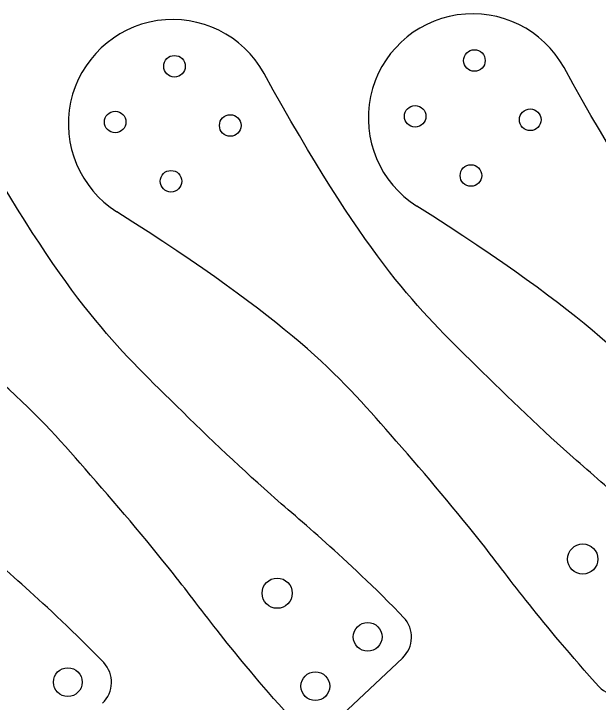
# Model space of a CAD drawing. Header units: millimetres. Extents: x -30 to 306, y -14 to 353.
# Drawn here: x 46.9 to 128.2, y 59.1 to 155 of the extents above; entities that cross this region are included whole.
import ezdxf

# ---------------------------------------------------------------- set-up
doc = ezdxf.new("R2010")
doc.units = ezdxf.units.MM

msp = doc.modelspace()

# ---------------------------------------------------------------- linework, layer by layer
at = {"color": 7, "linetype": 'Continuous', "lineweight": 25}
for p, q in [((101.052, 71.057), (100.49, 71.655)), ((59.364, 64.769), (58.801, 65.367)), ((91.414, 56.493), (100.881, 65.402)), ((128.232, 61.411), (127.67, 62.009))]:
    msp.add_line(p, q, dxfattribs=at)
for centre, radius in [((110.89, 148.5), 1.5), ((69.202, 147.705), 1.5), ((102.651, 140.746), 1.5), ((60.963, 139.951), 1.5), ((76.956, 139.466), 1.5), ((118.644, 140.261), 1.5), ((110.405, 132.507), 1.5), ((68.717, 131.712), 1.5), ((125.946, 79.161), 2.1), ((83.474, 74.414), 2.1), ((96.06, 68.336), 2), ((54.372, 62.048), 2), ((88.778, 61.482), 2)]:
    msp.add_circle(centre, radius, dxfattribs=at)
for centre, radius, start, end in [((110.648, 140.504), 14.5, 28.90174, 237.62685), ((68.96, 139.709), 14.5, 28.90174, 237.62685), ((98.14, 68.315), 4, 313.2643, 43.2643), ((56.451, 62.027), 4, 313.2643, 43.2643), ((131.145, 64.152), 4, 223.2643, 313.2643)]:
    msp.add_arc(centre, radius, start, end, dxfattribs=at)
for points in [[(142.962, 76.402), (134.125, 85.303), (124.836, 92.645), (106.378, 110.622), (95.598, 121.459), (81.654, 146.717)], [(184.65, 77.197), (175.813, 86.098), (166.524, 93.44), (148.066, 111.417), (137.286, 122.254), (123.342, 147.512)], [(100.49, 71.655), (91.653, 80.556), (82.363, 87.898), (63.905, 105.875), (53.126, 116.711), (39.182, 141.969)], [(58.801, 65.367), (49.965, 74.268), (40.675, 81.61), (22.217, 99.587), (11.437, 110.423), (-2.507, 135.681)], [(169.358, 62.804), (161.008, 72.163), (154.242, 81.88), (137.415, 101.393), (127.251, 112.809), (102.884, 128.257)], [(127.67, 62.009), (119.32, 71.368), (112.553, 81.085), (95.727, 100.598), (85.563, 112.014), (61.196, 127.462)], [(85.197, 57.262), (76.848, 66.621), (70.081, 76.338), (53.255, 95.851), (43.091, 107.267), (18.724, 122.715)]]:
    msp.add_open_spline(points, degree=3, knots=[0, 0, 0, 0, 0.28749, 0.5464, 1, 1, 1, 1], dxfattribs=at)

doc.saveas('drawing.dxf')
